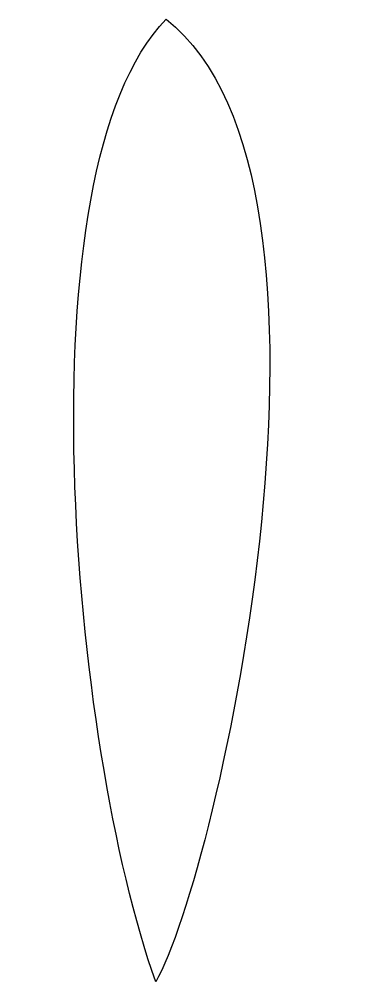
# Model space of a CAD drawing. Header units: centimetres. Extents: x -0.64 to 0.85, y -2.03 to 2.03.
import ezdxf

# ---------------------------------------------------------------- set-up
doc = ezdxf.new("R2010")
doc.units = ezdxf.units.CM
doc.header["$MEASUREMENT"] = 0
doc.layers.add('Layer 1', color=7, linetype='Continuous')

msp = doc.modelspace()

# ---------------------------------------------------------------- linework, layer by layer
at = {"layer": 'Layer 1'}
msp.add_open_spline([(-0.02331, 2.03287), (-0.6436, 1.39769), (-0.42206, -1.0419), (-0.06768, -2.03287), (-0.06768, -2.03287), (0.19098, -1.58816), (0.84839, 1.3467), (-0.02331, 2.03287)], degree=3, knots=[0, 0, 0, 0, 0.3333333, 0.3333333, 0.3333333, 0.3333333, 1, 1, 1, 1], dxfattribs=at)

doc.saveas('drawing.dxf')
